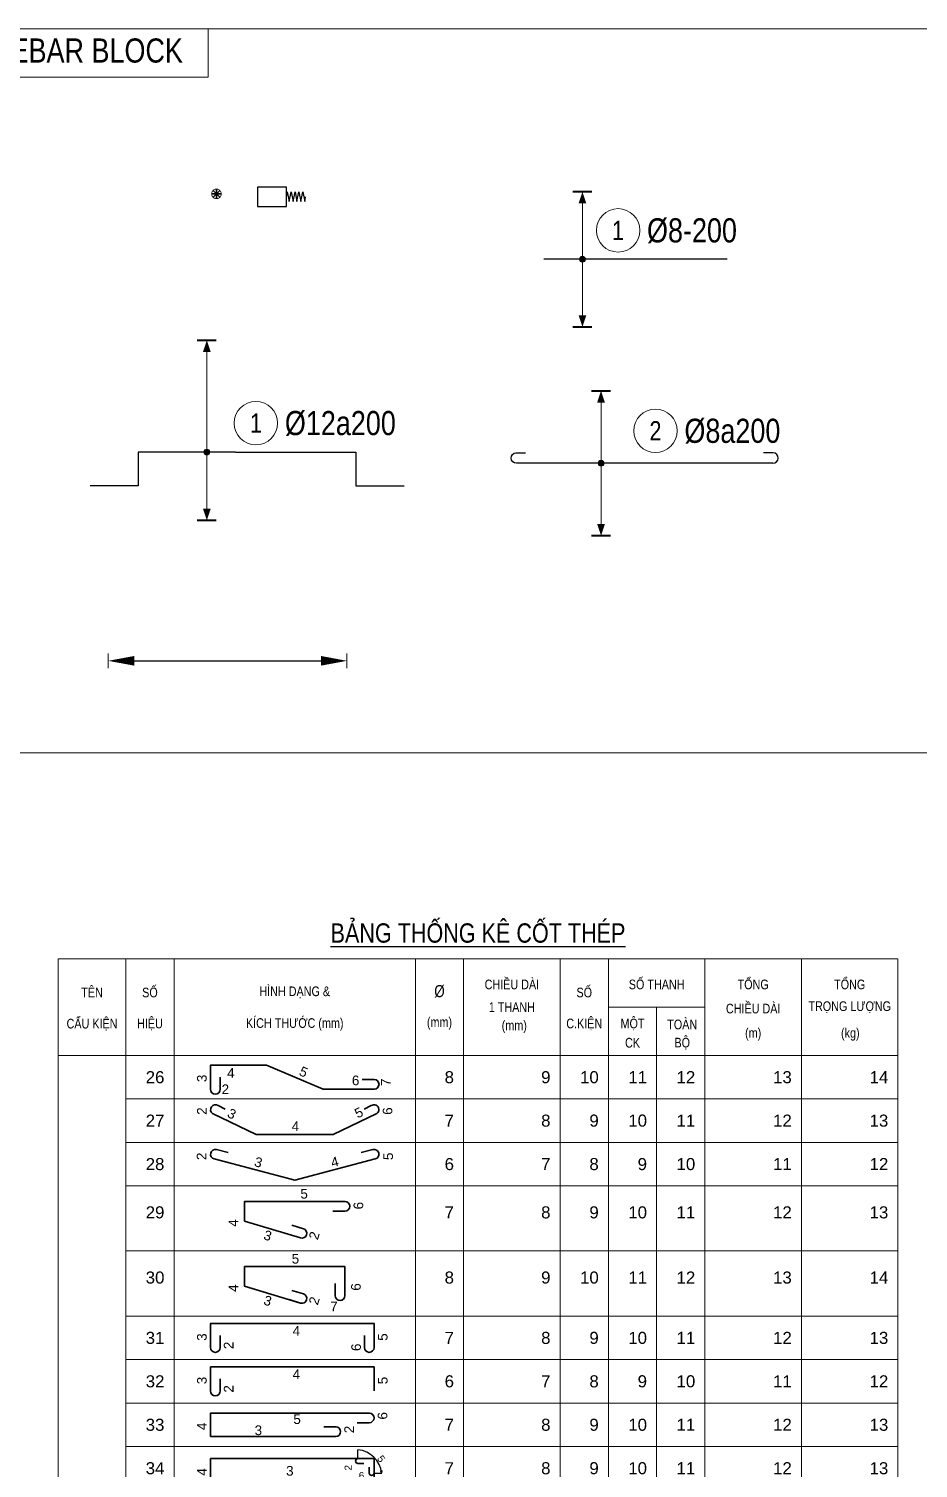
# Model space of a CAD drawing. Header units: millimetres. Extents: x -399213 to 265804, y -9748 to 250638.
# Drawn here: x -317597 to -308381, y 234792 to 249700 of the extents above; entities that cross this region are included whole.
import ezdxf
from ezdxf.enums import TextEntityAlignment as Align

# ---------------------------------------------------------------- set-up
doc = ezdxf.new("R2010")
doc.units = ezdxf.units.MM
doc.header["$MEASUREMENT"] = 0
doc.header["$PDMODE"] = 1
for name, color, linetype, lineweight in [('kata_dim', 8, 'Continuous', 5), ('kata_net khung', 3, 'Continuous', 20), ('kata_text', 7, 'Continuous', 30), ('kata_thep chu', 1, 'Continuous', 35), ('NDC_FRAME', 7, 'Continuous', 20), ('NDC_S_REBAR', 4, 'Continuous', 35), ('NDC_S_VN TEXT', 7, 'Continuous', 20)]:
    doc.layers.add(name, color=color, linetype=linetype, lineweight=lineweight)
doc.styles.add('ARIAL', font='arial.ttf', dxfattribs={"width": 0.8})
doc.styles.add('kata_text', font='arial.ttf', dxfattribs={"width": 0.8})
doc.styles.add('NDC_DIM', font='', dxfattribs={"width": 0.75})
doc.styles.add('NDC_VIE TXT', font='arial.ttf', dxfattribs={"width": 0.8})
doc.styles.get('NDC_DIM').set_extended_font_data('Dotum')
doc.dimstyles.new('NDC_rai_thep', dxfattribs={"dimtxt": 2, "dimasz": 1, "dimexe": 0, "dimexo": 0, "dimtad": 1, "dimdec": 0, "dimzin": 12, "dimdsep": 46, "dimtxsty": 'NDC_DIM', "dimblk": 'kata_block_RUNTIC', "dimcen": 0, "dimse1": 1, "dimse2": 1, "dimclrd": 8, "dimclre": 6, "dimclrt": 7, "dimadec": 0, "dimazin": 3, "dimtfac": 1, "dimtdec": 0, "dimtmove": 2, "dimatfit": 3, "dimldrblk": 'kata_block_LEADERTIC', "dimfxl": 0, "dimtolj": 1, "dimtzin": 0, "dimlwd": -1, "dimlwe": -1, "dimarcsym": 0})

# ---------------------------------------------------------------- blocks, each defined once
blk = doc.blocks.new('dang26')
at = {"layer": 'kata_net khung'}
for p, q in [((0, 0), (0, -900)), ((0, 0), (0, -900)), ((1405, 0), (1405, -900)), ((1405, 0), (1405, -900)), ((2405, 0), (2405, -900)), ((7405, 0), (7405, -900)), ((8405, 0), (8405, -900)), ((10405, 0), (10405, -900)), ((11405, 0), (11405, -900)), ((12405, 0), (12405, -900)), ((13405, 0), (13405, -900)), ((15405, 0), (15405, -900)), ((17405, 0), (17405, -900)), ((1405, -900), (17405, -900)), ((1405, -900), (17405, -900))]:
    blk.add_line(p, q, dxfattribs=at)
at = {"layer": 'kata_thep chu'}
blk.add_lwpolyline([(3361, -451), (3361, -701, -1), (3161, -701), (3161, -201), (3411, -201), (4320, -201), (5492, -699), (6302, -699), (6552, -699, 1), (6552, -499), (6302, -499)], format="xyb", dxfattribs=at)
blk.add_lwpolyline([(3361, -451), (3361, -701, -1), (3161, -701), (3161, -201), (3411, -201), (4320, -201), (5492, -699), (6302, -699), (6552, -699, 1), (6552, -499), (6302, -499)], format="xyb", dxfattribs=at)
at = {"layer": 'kata_text', "style": 'kata_text'}
for tag, rotation, p in [('003', 90, (2981, -475)), ('005', 337, (5089, -340)), ('007', 90, (6790, -554))]:
    blk.add_attdef(tag, text='', height=200, rotation=rotation, dxfattribs=at).set_placement(p, align=Align.MIDDLE_CENTER)
for tag, p in [('004', (3504, -363)), ('002', (3389, -701))]:
    blk.add_attdef(tag, text='', height=200, dxfattribs=at).set_placement(p, align=Align.MIDDLE_LEFT)
for tag, height, p in [('001', 250, (2205, -450)), ('006', 200, (6245, -517)), ('008', 250, (8205, -450)), ('009', 250, (10205, -450)), ('010', 250, (11205, -450)), ('011', 250, (12205, -450)), ('012', 250, (13205, -450)), ('013', 250, (15205, -450)), ('014', 250, (17205, -450))]:
    blk.add_attdef(tag, text='', height=height, dxfattribs=at).set_placement(p, align=Align.MIDDLE_RIGHT)
blk = doc.blocks.new('dang27')
at = {"layer": 'kata_net khung'}
for p, q in [((0, 0), (0, -900)), ((1405, 0), (1405, -900)), ((2405, 0), (2405, -900)), ((7405, 0), (7405, -900)), ((8405, 0), (8405, -900)), ((10405, 0), (10405, -900)), ((11405, 0), (11405, -900)), ((12405, 0), (12405, -900)), ((13405, 0), (13405, -900)), ((15405, 0), (15405, -900)), ((17405, 0), (17405, -900)), ((1405, -900), (17405, -900))]:
    blk.add_line(p, q, dxfattribs=at)
at = {"layer": 'kata_thep chu'}
blk.add_lwpolyline([(6345, -211), (6491, -140, -1), (6608, -303), (5705, -737), (4105, -737), (3203, -303, -1), (3319, -140), (3466, -211)], format="xyb", dxfattribs=at)
at = {"layer": 'kata_text', "style": 'kata_text'}
for tag, p in [('002', (2981, -253)), ('006', (6829, -253))]:
    blk.add_attdef(tag, text='', height=200, rotation=90, dxfattribs=at).set_placement(p, align=Align.MIDDLE_CENTER)
blk.add_attdef('003', text='', height=200, rotation=334, dxfattribs=at).set_placement((3533, -274), align=Align.MIDDLE_LEFT)
blk.add_attdef('005', text='', height=200, rotation=26, dxfattribs=at).set_placement((6303, -249), align=Align.MIDDLE_RIGHT)
for tag, p in [('001', (2205, -450)), ('007', (8205, -450)), ('008', (10205, -450)), ('009', (11205, -450)), ('010', (12205, -450)), ('011', (13205, -450)), ('012', (15205, -450)), ('013', (17205, -450))]:
    blk.add_attdef(tag, text='', height=250, dxfattribs=at).set_placement(p, align=Align.MIDDLE_RIGHT)
blk.add_attdef('004', text='', height=200, dxfattribs=at).set_placement((4920, -565), align=Align.MIDDLE_CENTER)
blk = doc.blocks.new('dang28')
at = {"layer": 'kata_net khung'}
for p, q in [((0, 0), (0, -900)), ((1405, 0), (1405, -900)), ((2405, 0), (2405, -900)), ((7405, 0), (7405, -900)), ((8405, 0), (8405, -900)), ((10405, 0), (10405, -900)), ((11405, 0), (11405, -900)), ((12405, 0), (12405, -900)), ((13405, 0), (13405, -900)), ((15405, 0), (15405, -900)), ((17405, 0), (17405, -900)), ((1405, -900), (17405, -900))]:
    blk.add_line(p, q, dxfattribs=at)
at = {"layer": 'kata_thep chu'}
blk.add_lwpolyline([(6284, -209), (6527, -149, -1), (6575, -344), (4906, -780), (3237, -344, -1), (3285, -149), (3528, -209)], format="xyb", dxfattribs=at)
at = {"layer": 'kata_text', "style": 'kata_text'}
for tag, rotation, p in [('002', 90, (2973, -290)), ('003', 345, (4154, -413)), ('004', 15, (5734, -405)), ('005', 90, (6842, -290))]:
    blk.add_attdef(tag, text='', height=200, rotation=rotation, dxfattribs=at).set_placement(p, align=Align.MIDDLE_CENTER)
for tag, p in [('001', (2205, -450)), ('006', (8205, -450)), ('007', (10205, -450)), ('008', (11205, -450)), ('009', (12205, -450)), ('010', (13205, -450)), ('011', (15205, -450)), ('012', (17205, -450))]:
    blk.add_attdef(tag, text='', height=250, dxfattribs=at).set_placement(p, align=Align.MIDDLE_RIGHT)
blk = doc.blocks.new('dang29')
at = {"layer": 'kata_net khung'}
for p, q in [((0, 0), (0, -1350)), ((1405, 0), (1405, -1350)), ((2405, 0), (2405, -1350)), ((7405, 0), (7405, -1350)), ((8405, 0), (8405, -1350)), ((10405, 0), (10405, -1350)), ((11405, 0), (11405, -1350)), ((12405, 0), (12405, -1350)), ((13405, 0), (13405, -1350)), ((15405, 0), (15405, -1350)), ((17405, 0), (17405, -1350)), ((1405, -1350), (17405, -1350))]:
    blk.add_line(p, q, dxfattribs=at)
at = {"layer": 'kata_thep chu'}
blk.add_lwpolyline([(4845, -816), (5085, -888, -1), (5027, -1079), (3865, -731), (3865, -324), (5945, -324, -1), (5945, -524), (5695, -524)], format="xyb", dxfattribs=at)
at = {"layer": 'kata_text', "style": 'kata_text'}
for tag, height, p in [('005', 200, (5177, -164)), ('001', 250, (2205, -550)), ('007', 250, (8205, -550)), ('008', 250, (10205, -550)), ('009', 250, (11205, -550)), ('010', 250, (12205, -550)), ('011', 250, (13205, -550)), ('012', 250, (15205, -550)), ('013', 250, (17205, -550))]:
    blk.add_attdef(tag, text='', height=height, dxfattribs=at).set_placement(p, align=Align.MIDDLE_RIGHT)
blk.add_attdef('006', text='', height=200, rotation=90, dxfattribs=at).set_placement((6124, -412), align=Align.TOP_CENTER)
blk.add_attdef('004', text='', height=200, rotation=90, dxfattribs=at).set_placement((3633, -848), align=Align.MIDDLE_LEFT)
for tag, rotation, p in [('003', 343, (4346, -1031)), ('002', 73, (5308, -1031))]:
    blk.add_attdef(tag, text='', height=200, rotation=rotation, dxfattribs=at).set_placement(p, align=Align.MIDDLE_CENTER)
blk = doc.blocks.new('dang30')
at = {"layer": 'kata_net khung'}
for p, q in [((0, 0), (0, -1350)), ((1405, 0), (1405, -1350)), ((2405, 0), (2405, -1350)), ((7405, 0), (7405, -1350)), ((8405, 0), (8405, -1350)), ((10405, 0), (10405, -1350)), ((11405, 0), (11405, -1350)), ((12405, 0), (12405, -1350)), ((13405, 0), (13405, -1350)), ((15405, 0), (15405, -1350)), ((17405, 0), (17405, -1350)), ((1405, -1350), (17405, -1350))]:
    blk.add_line(p, q, dxfattribs=at)
at = {"layer": 'kata_thep chu'}
for points in [[(5027, -1079), (3865, -731), (3865, -324), (5945, -324), (5945, -675), (5945, -925, -1), (5745, -925), (5745, -675)], [(4845, -816), (5085, -888, -1), (5027, -1079), (4788, -1007)]]:
    blk.add_lwpolyline(points, format="xyb", dxfattribs=at)
at = {"layer": 'kata_text', "style": 'kata_text'}
blk.add_attdef('005', text='', height=200, dxfattribs=at).set_placement((4920, -161), align=Align.MIDDLE_CENTER)
for tag, p in [('001', (2205, -550)), ('008', (8205, -550)), ('009', (10205, -550)), ('010', (11205, -550)), ('011', (12205, -550)), ('012', (13205, -550)), ('013', (15205, -550)), ('014', (17205, -550))]:
    blk.add_attdef(tag, text='', height=250, dxfattribs=at).set_placement(p, align=Align.MIDDLE_RIGHT)
for tag, p in [('004', (3633, -848)), ('006', (6173, -824))]:
    blk.add_attdef(tag, text='', height=200, rotation=90, dxfattribs=at).set_placement(p, align=Align.MIDDLE_LEFT)
for tag, rotation, p in [('003', 343, (4346, -1031)), ('002', 73, (5308, -1031))]:
    blk.add_attdef(tag, text='', height=200, rotation=rotation, dxfattribs=at).set_placement(p, align=Align.MIDDLE_CENTER)
blk.add_attdef('007', text='', height=200, dxfattribs=at).set_placement((5640, -1149), align=Align.MIDDLE_LEFT)
blk = doc.blocks.new('dang31')
at = {"layer": 'kata_net khung'}
for p, q in [((0, 0), (0, -900)), ((1405, 0), (1405, -900)), ((2405, 0), (2405, -900)), ((7405, 0), (7405, -900)), ((8405, 0), (8405, -900)), ((10405, 0), (10405, -900)), ((11405, 0), (11405, -900)), ((12405, 0), (12405, -900)), ((13405, 0), (13405, -900)), ((15405, 0), (15405, -900)), ((17405, 0), (17405, -900)), ((1405, -900), (17405, -900))]:
    blk.add_line(p, q, dxfattribs=at)
at = {"layer": 'kata_thep chu'}
blk.add_lwpolyline([(6349, -400), (6349, -650, 1), (6549, -650), (6549, -150), (3161, -150), (3161, -650, 1), (3361, -650), (3361, -400)], format="xyb", dxfattribs=at)
at = {"layer": 'kata_text', "style": 'kata_text'}
for tag, p in [('003', (2981, -434)), ('005', (6728, -434)), ('002', (3536, -606)), ('006', (6177, -606))]:
    blk.add_attdef(tag, text='', height=200, rotation=90, dxfattribs=at).set_placement(p, align=Align.MIDDLE_CENTER)
blk.add_attdef('004', text='', height=200, dxfattribs=at).set_placement((4938, -305), align=Align.MIDDLE_CENTER)
for tag, p in [('001', (2205, -450)), ('007', (8205, -450)), ('008', (10205, -450)), ('009', (11205, -450)), ('010', (12205, -450)), ('011', (13205, -450)), ('012', (15205, -450)), ('013', (17205, -450))]:
    blk.add_attdef(tag, text='', height=250, dxfattribs=at).set_placement(p, align=Align.MIDDLE_RIGHT)
blk = doc.blocks.new('dang32')
at = {"layer": 'kata_net khung'}
for p, q in [((0, 0), (0, -900)), ((1405, 0), (1405, -900)), ((2405, 0), (2405, -900)), ((7405, 0), (7405, -900)), ((8405, 0), (8405, -900)), ((10405, 0), (10405, -900)), ((11405, 0), (11405, -900)), ((12405, 0), (12405, -900)), ((13405, 0), (13405, -900)), ((15405, 0), (15405, -900)), ((17405, 0), (17405, -900)), ((1405, -900), (17405, -900))]:
    blk.add_line(p, q, dxfattribs=at)
at = {"layer": 'kata_thep chu'}
blk.add_lwpolyline([(6549, -650), (6549, -150), (3161, -150), (3161, -650, 1), (3361, -650), (3361, -400)], format="xyb", dxfattribs=at)
at = {"layer": 'kata_text', "style": 'kata_text'}
for tag, p in [('003', (2981, -434)), ('005', (6728, -434)), ('002', (3536, -606))]:
    blk.add_attdef(tag, text='', height=200, rotation=90, dxfattribs=at).set_placement(p, align=Align.MIDDLE_CENTER)
blk.add_attdef('004', text='', height=200, dxfattribs=at).set_placement((4938, -305), align=Align.MIDDLE_CENTER)
for tag, p in [('001', (2205, -450)), ('006', (8205, -450)), ('007', (10205, -450)), ('008', (11205, -450)), ('009', (12205, -450)), ('010', (13205, -450)), ('011', (15205, -450)), ('012', (17205, -450))]:
    blk.add_attdef(tag, text='', height=250, dxfattribs=at).set_placement(p, align=Align.MIDDLE_RIGHT)
blk = doc.blocks.new('dang33')
at = {"layer": 'kata_net khung'}
for p, q in [((0, 0), (0, -900)), ((1405, 0), (1405, -900)), ((2405, 0), (2405, -900)), ((7405, 0), (7405, -900)), ((8405, 0), (8405, -900)), ((10405, 0), (10405, -900)), ((11405, 0), (11405, -900)), ((12405, 0), (12405, -900)), ((13405, 0), (13405, -900)), ((15405, 0), (15405, -900)), ((17405, 0), (17405, -900)), ((1405, -900), (17405, -900))]:
    blk.add_line(p, q, dxfattribs=at)
at = {"layer": 'kata_thep chu'}
blk.add_lwpolyline([(5507, -492), (5757, -492, -1), (5757, -692), (3161, -692), (3161, -208), (6449, -208, -1), (6449, -408), (6199, -408)], format="xyb", dxfattribs=at)
at = {"layer": 'kata_text', "style": 'kata_text'}
for tag, p in [('004', (2981, -484)), ('006', (6724, -265)), ('002', (6032, -548))]:
    blk.add_attdef(tag, text='', height=200, rotation=90, dxfattribs=at).set_placement(p, align=Align.MIDDLE_CENTER)
for tag, p in [('005', (4954, -335)), ('003', (4151, -564))]:
    blk.add_attdef(tag, text='', height=200, dxfattribs=at).set_placement(p, align=Align.MIDDLE_CENTER)
for tag, p in [('001', (2205, -450)), ('007', (8205, -450)), ('008', (10205, -450)), ('009', (11205, -450)), ('010', (12205, -450)), ('011', (13205, -450)), ('012', (15205, -450)), ('013', (17205, -450))]:
    blk.add_attdef(tag, text='', height=250, dxfattribs=at).set_placement(p, align=Align.MIDDLE_RIGHT)
blk = doc.blocks.new('_Open30')
at = {"color": 0, "linetype": 'ByBlock', "lineweight": -2}
for p, q in [((-1, 0.27), (0, 0)), ((0, 0), (-1, -0.27)), ((0, 0), (-1, 0))]:
    blk.add_line(p, q, dxfattribs=at)
blk = doc.blocks.new('dang34')
at = {"layer": 'kata_net khung'}
for p, q in [((0, 0), (0, -900)), ((1405, 0), (1405, -900)), ((2405, 0), (2405, -900)), ((7405, 0), (7405, -900)), ((8405, 0), (8405, -900)), ((10405, 0), (10405, -900)), ((11405, 0), (11405, -900)), ((12405, 0), (12405, -900)), ((13405, 0), (13405, -900)), ((15405, 0), (15405, -900)), ((17405, 0), (17405, -900)), ((1405, -900), (17405, -900))]:
    blk.add_line(p, q, dxfattribs=at)
at = {"layer": 'kata_text'}
for p, q in [((6215, -251), (6215, -67)), ((6549, -550), (6707, -550))]:
    blk.add_line(p, q, dxfattribs=at)
blk.add_arc((6163, -612), 547, 6.4792, 84.4891, dxfattribs=at)
at = {"layer": 'kata_thep chu'}
for p, q in [((6340, -351), (6215, -351)), ((6449, -425), (6449, -550))]:
    blk.add_line(p, q, dxfattribs=at)
blk.add_lwpolyline([(6549, -734), (3161, -734), (3161, -251), (6549, -251)], close=True, dxfattribs=at)
for centre, start, end in [((6215, -301), 90, 270), ((6499, -550), 180, 0)]:
    blk.add_arc(centre, 50, start, end, dxfattribs=at)
at = {"layer": 'kata_text', "xscale": 48.51052304282904, "yscale": 48.51052304282904, "zscale": 48.51052304282904, "rotation": 278.5623752484834}
blk.add_blockref('_Open30', (6706, -549), dxfattribs=at)
at = {"layer": 'kata_text', "style": 'kata_text'}
for tag, height, rotation, p in [('002', 150, 90, (6013, -440)), ('005', 150, 306.1792, (6697, -255)), ('004', 200, 90, (2981, -526))]:
    blk.add_attdef(tag, text='', height=height, rotation=rotation, dxfattribs=at).set_placement(p, align=Align.MIDDLE_CENTER)
for tag, p in [('001', (2205, -450)), ('007', (8205, -450)), ('008', (10205, -450)), ('009', (11205, -450)), ('010', (12205, -450)), ('011', (13205, -450)), ('012', (15205, -450)), ('013', (17205, -450))]:
    blk.add_attdef(tag, text='', height=250, dxfattribs=at).set_placement(p, align=Align.MIDDLE_RIGHT)
for tag, height, p in [('003', 200, (4804, -504)), ('006', 150, (6289, -604))]:
    blk.add_attdef(tag, text='', height=height, dxfattribs=at).set_placement(p, align=Align.MIDDLE_CENTER)
blk = doc.blocks.new('kata_block_THEP')
at = {"layer": 'kata_thep chu', "color": 0}
for p, q in [((-0.5, 0), (0.5, 0)), ((-0.35, 0.35), (0.35, -0.35)), ((0.35, 0.35), (-0.35, -0.35)), ((0, 0.5), (0, -0.5))]:
    blk.add_line(p, q, dxfattribs=at)
at = {"layer": 'kata_thep chu', "color": 0, "const_width": 0.0833}
blk.add_lwpolyline([(-0.5, 0, 1), (0.5, 0, 1), (-0.5, 0, 1)], format="xyb", dxfattribs=at)
blk = doc.blocks.new('*U99')
h = blk.add_hatch(color=6)
edge = h.paths.add_edge_path()
edge.add_arc((-4.18, 0), 0.3, 0, 360)
for p, q in [((0, 0), (-12.95, 0)), ((13.63, 0), (0, 0))]:
    blk.add_line(p, q)
for points in [[(-12.95, 0, -0.96621), (-12.99, 1.1), (-11.99, 1.1)], [(13.63, 0, 0.96621), (13.67, 1.1), (12.67, 1.1)]]:
    blk.add_lwpolyline(points, format="xyb")
at = {"layer": 'kata_dim', "color": 6}
for q in [(-4.18, 7.5), (-4.18, -7.5)]:
    blk.add_line((-4.18, 0), q, dxfattribs=at)
for points in [[(-5.18, 7.5, 0.2, 0.2, 0), (-3.18, 7.5, 0, 0, 0)], [(-5.18, -7.5, 0.2, 0.2, 0), (-3.18, -7.5, 0, 0, 0)]]:
    blk.add_lwpolyline(points, format="xyseb", dxfattribs=at)
at = {"layer": 'kata_dim'}
blk.add_circle((1.46, 3.37), 2.25, dxfattribs=at)
at = {"layer": 'kata_dim', "color": 6}
blk.add_circle((-4.18, 0), 0.3, dxfattribs=at)
for points in [[(-4.58, 6.3), (-4.18, 7.5), (-3.78, 6.3)], [(-4.58, -6.3), (-4.18, -7.5), (-3.78, -6.3)]]:
    blk.add_solid(points, dxfattribs=at)
at = {"layer": 'kata_text', "color": 3, "style": 'kata_text', "width": 0.8}
blk.add_attdef('DKT', (4.46, 2.12), '', height=2.5, dxfattribs=at)
at = {"layer": 'kata_text', "style": 'kata_text', "width": 0.8}
blk.add_attdef('KHT', text='', height=2, dxfattribs=at).set_placement((1.46, 3.37), align=Align.MIDDLE_CENTER)
blk = doc.blocks.new('*U100')
h = blk.add_hatch(color=6)
edge = h.paths.add_edge_path()
edge.add_arc((-2.99, 0), 0.3, 0, 360)
for p, q in [((0, 0), (-10.09, 0)), ((-10.09, 0), (-10.09, -3.5)), ((0, 0), (12.46, 0)), ((12.46, 0), (12.46, -3.5)), ((-10.09, -3.5), (-15.09, -3.5)), ((12.46, -3.5), (17.46, -3.5))]:
    blk.add_line(p, q)
at = {"layer": 'kata_dim', "color": 6}
for q in [(-2.99, 11.57), (-2.99, -7.07)]:
    blk.add_line((-2.99, 0), q, dxfattribs=at)
for points in [[(-3.99, 11.57, 0.2, 0.2, 0), (-1.99, 11.57, 0, 0, 0)], [(-3.99, -7.07, 0.2, 0.2, 0), (-1.99, -7.07, 0, 0, 0)]]:
    blk.add_lwpolyline(points, format="xyseb", dxfattribs=at)
at = {"layer": 'kata_dim'}
blk.add_circle((2.1, 3), 2.25, dxfattribs=at)
at = {"layer": 'kata_dim', "color": 6}
blk.add_circle((-2.99, 0), 0.3, dxfattribs=at)
for points in [[(-3.39, 10.37), (-2.99, 11.57), (-2.59, 10.37)], [(-3.39, -5.87), (-2.99, -7.07), (-2.59, -5.87)]]:
    blk.add_solid(points, dxfattribs=at)
at = {"layer": 'kata_text', "style": 'kata_text', "width": 0.8}
blk.add_attdef('KHT', text='', height=2, dxfattribs=at).set_placement((2.1, 3), align=Align.MIDDLE_CENTER)
at = {"layer": 'kata_text', "color": 3, "style": 'kata_text', "width": 0.8}
blk.add_attdef('DKT', (5.1, 1.75), '', height=2.5, dxfattribs=at)
blk = doc.blocks.new('kata_block_COUPLER')
at = {"color": 0}
blk.add_lwpolyline([(-1.5, -1), (1.5, -1), (1.5, 1), (-1.5, 1)], close=True, dxfattribs=at)
blk = doc.blocks.new('kata_block_RUNTIC')
at = {"layer": 'kata_dim', "color": 6}
blk.add_line((0, 0.75), (0, -0.75), dxfattribs=at)
blk.add_lwpolyline([(0, 0, 0, 1, 0), (-2.7, 0, 1, 1, 0)], format="xyseb", dxfattribs=at)
blk = doc.blocks.new('*D210')
at = {"color": 8, "transparency": 16777216}
blk.add_line((-316674, 243154), (-314400, 243154), dxfattribs=at)
at = {"layer": 'Defpoints', "color": 0, "transparency": 16777216}
for p in [(-316774, 243154), (-314300, 243154), (-314300, 243154)]:
    blk.add_point(p, dxfattribs=at)
at = {"color": 8, "transparency": 16777216, "xscale": 100, "yscale": 100, "zscale": 100, "rotation": 180}
blk.add_blockref('kata_block_RUNTIC', (-316774, 243154), dxfattribs=at)
at = {"color": 8, "transparency": 16777216, "xscale": 100, "yscale": 100, "zscale": 100}
blk.add_blockref('kata_block_RUNTIC', (-314300, 243154), dxfattribs=at)
blk = doc.blocks.new('kata_block_LEADERTIC')
at = {"layer": 'kata_dim', "color": 6}
blk.add_lwpolyline([(0, 0, 0, 1, 0), (-2.7, 0, 1, 1, 0)], format="xyseb", dxfattribs=at)
blk = doc.blocks.new('kata_block_REN')
blk.add_lwpolyline([(0, 0), (5, 25), (15, -25), (25, 25), (35, -25), (45, 25), (55, -25), (65, 25), (75, -25), (85, 25), (95, -25), (100, 0)])
blk = doc.blocks.new('*U201')
h = blk.add_hatch(color=6)
edge = h.paths.add_edge_path()
edge.add_arc((-3, 0), 0.3, 0, 360)
for p, q in [((0, 0), (-7, 0)), ((12, 0), (0, 0))]:
    blk.add_line(p, q)
at = {"layer": 'kata_dim', "color": 6}
for q in [(-3, 7), (-3, -7)]:
    blk.add_line((-3, 0), q, dxfattribs=at)
for points in [[(-4, 7, 0.2, 0.2, 0), (-2, 7, 0, 0, 0)], [(-4, -7, 0.2, 0.2, 0), (-2, -7, 0, 0, 0)]]:
    blk.add_lwpolyline(points, format="xyseb", dxfattribs=at)
at = {"layer": 'kata_dim'}
blk.add_circle((0.69, 3), 2.25, dxfattribs=at)
at = {"layer": 'kata_dim', "color": 6}
blk.add_circle((-3, 0), 0.3, dxfattribs=at)
for points in [[(-3.4, 5.8), (-3, 7), (-2.6, 5.8)], [(-3.4, -5.8), (-3, -7), (-2.6, -5.8)]]:
    blk.add_solid(points, dxfattribs=at)
at = {"layer": 'kata_text', "style": 'kata_text', "width": 0.8}
blk.add_attdef('KHT', text='', height=2, dxfattribs=at).set_placement((0.69, 3), align=Align.MIDDLE_CENTER)
at = {"layer": 'kata_text', "color": 3, "style": 'kata_text', "width": 0.8}
blk.add_attdef('DKT', (3.69, 1.75), '', height=2.5, dxfattribs=at)
blk = doc.blocks.new('Tieude')
at = {"layer": 'kata_net khung'}
for p, q in [((0, 2000), (0, 0)), ((0, 2000), (17405, 2000)), ((1405, 2000), (1405, 0)), ((2405, 2000), (2405, 0)), ((7405, 2000), (7405, 0)), ((8405, 2000), (8405, 0)), ((10405, 2000), (10405, 0)), ((11405, 1000), (11405, 2000)), ((13405, 2000), (13405, 0)), ((15405, 2000), (15405, 0)), ((17405, 2000), (17405, 0)), ((11405, 1000), (13405, 1000)), ((11405, 1000), (11405, 0)), ((12405, 1000), (12405, 0)), ((0, 0), (17405, 0))]:
    blk.add_line(p, q, dxfattribs=at)
at = {"layer": 'kata_text', "style": 'kata_text', "width": 0.8}
for s, height, p in [('%%UBẢNG THỐNG KÊ CỐT THÉP', 400, (8703, 2594)), ('CHIỀU DÀI', 200, (9405, 1500)), ('SỐ THANH', 200, (12405, 1500)), ('TỔNG', 200, (14405, 1500)), ('TỔNG', 200, (16405, 1500)), ('TÊN', 200, (705, 1333)), ('SỐ', 200, (1905, 1333)), ('HÌNH DẠNG &', 200, (4905, 1333)), ('%%C', 250, (7905, 1333)), ('SỐ', 200, (10905, 1333)), ('1 THANH', 200, (9405, 1000)), ('CHIỀU DÀI', 200, (14405, 1000)), ('TRỌNG LƯỢNG', 200, (16405, 1000)), ('CẤU KIỆN', 200, (705, 667)), ('HIỆU', 200, (1905, 667)), ('KÍCH THƯỚC (mm)', 200, (4905, 667)), ('(mm)', 200, (7905, 667)), ('(mm)', 200, (9455, 599)), ('C.KIỆN', 200, (10905, 667)), ('MỘT', 200, (11905, 667)), ('TOÀN', 200, (12935, 667)), ('CK', 200, (11905, 264)), ('BỘ', 200, (12935, 271)), ('(m)', 200, (14405, 443)), ('(kg)', 200, (16418, 443))]:
    blk.add_text(s, height=height, dxfattribs=at).set_placement(p, align=Align.MIDDLE)

msp = doc.modelspace()

# ---------------------------------------------------------------- linework, layer by layer
at = {"layer": 'NDC_FRAME'}
for p, q in [((-298187.4, 249700.2), (-328187.4, 249700.2)), ((-315739.6, 249200.2), (-315739.6, 249700.2)), ((-318187.4, 249200.2), (-315739.6, 249200.2)), ((-328187.4, 242200.2), (-298187.4, 242200.2))]:
    msp.add_line(p, q, dxfattribs=at)

# ---------------------------------------------------------------- block references
for name, p, xscale, yscale, zscale in [('kata_block_COUPLER', (-315078.3, 247961.2), 100, 100, 100), ('kata_block_REN', (-314928.3, 247961.2), 2, 2, 2)]:
    msp.add_blockref(name, p, dxfattribs=dict(xscale=xscale, yscale=yscale, zscale=zscale))
at = {"xscale": 100, "yscale": 100, "zscale": 100}
for name, p, values in [('*U201', (-311560.4, 247312.4), {'KHT': '1', 'DKT': '%%C8-200'}), ('*U100', (-315453.4, 245316.5), {'KHT': '1', 'DKT': '%%c12a200'}), ('*U99', (-311249.9, 245199.5), {'KHT': '2', 'DKT': '%%c8a200'})]:
    msp.add_blockref(name, p, dxfattribs=at).add_auto_attribs(values)
at = {"layer": 'NDC_S_REBAR', "xscale": 100, "yscale": 100, "zscale": 100}
msp.add_blockref('kata_block_THEP', (-315652.4, 247990.4), dxfattribs=at)
at = {"layer": 'NDC_S_VN TEXT', "xscale": 0.5, "yscale": 0.5, "zscale": 0.5}
msp.add_blockref('Tieude', (-317294, 239066.7), dxfattribs=at)
at = {"layer": 'NDC_S_VN TEXT'}
ref = msp.add_blockref('dang26', (-317294, 239066.7), dxfattribs=dict(at, xscale=0.5, yscale=0.5, zscale=0.5))
ref.add_attrib('001', '26', dxfattribs={"height": 125, "style": 'ARIAL'}).set_placement((-316191.4, 238841.7), align=Align.MIDDLE_RIGHT)
ref.add_attrib('002', '2', dxfattribs={"height": 100, "style": 'ARIAL'}).set_placement((-315599.3, 238716.3), align=Align.MIDDLE_LEFT)
ref.add_attrib('003', '3', dxfattribs={"height": 100, "rotation": 90, "style": 'ARIAL'}).set_placement((-315803.3, 238829.3), align=Align.MIDDLE_CENTER)
ref.add_attrib('004', '4', dxfattribs={"height": 100, "style": 'ARIAL'}).set_placement((-315541.9, 238885.2), align=Align.MIDDLE_LEFT)
ref.add_attrib('005', '5', dxfattribs={"height": 100, "rotation": 337, "style": 'ARIAL'}).set_placement((-314749.5, 238896.9), align=Align.MIDDLE_CENTER)
ref.add_attrib('006', '6', dxfattribs={"height": 100, "style": 'ARIAL'}).set_placement((-314171.6, 238808.3), align=Align.MIDDLE_RIGHT)
ref.add_attrib('007', '7', dxfattribs={"height": 100, "rotation": 90, "style": 'ARIAL'}).set_placement((-313898.9, 238789.7), align=Align.MIDDLE_CENTER)
ref.add_attrib('008', '8', dxfattribs={"height": 125, "style": 'ARIAL'}).set_placement((-313191.4, 238841.7), align=Align.MIDDLE_RIGHT)
ref.add_attrib('009', '9', dxfattribs={"height": 125, "style": 'ARIAL'}).set_placement((-312191.4, 238841.7), align=Align.MIDDLE_RIGHT)
ref.add_attrib('010', '10', dxfattribs={"height": 125, "style": 'ARIAL'}).set_placement((-311691.4, 238841.7), align=Align.MIDDLE_RIGHT)
ref.add_attrib('011', '11', dxfattribs={"height": 125, "style": 'ARIAL'}).set_placement((-311191.4, 238841.7), align=Align.MIDDLE_RIGHT)
ref.add_attrib('012', '12', dxfattribs={"height": 125, "style": 'ARIAL'}).set_placement((-310691.4, 238841.9), align=Align.MIDDLE_RIGHT)
ref.add_attrib('013', '13', dxfattribs={"height": 125, "style": 'ARIAL'}).set_placement((-309691.4, 238841.7), align=Align.MIDDLE_RIGHT)
ref.add_attrib('014', '14', dxfattribs={"height": 125, "style": 'ARIAL'}).set_placement((-308691.4, 238841.7), align=Align.MIDDLE_RIGHT)
ref = msp.add_blockref('dang27', (-317294, 238616.7), dxfattribs=dict(at, xscale=0.5, yscale=0.5, zscale=0.5))
ref.add_attrib('001', '27', dxfattribs={"height": 125, "style": 'ARIAL'}).set_placement((-316191.4, 238391.7), align=Align.MIDDLE_RIGHT)
ref.add_attrib('002', '2', dxfattribs={"height": 100, "rotation": 90, "style": 'ARIAL'}).set_placement((-315803.3, 238490.4), align=Align.MIDDLE_CENTER)
ref.add_attrib('003', '3', dxfattribs={"height": 100, "rotation": 334, "style": 'ARIAL'}).set_placement((-315527.7, 238479.5), align=Align.MIDDLE_LEFT)
ref.add_attrib('004', '4', dxfattribs={"height": 100, "style": 'ARIAL'}).set_placement((-314834.2, 238334.1), align=Align.MIDDLE_CENTER)
ref.add_attrib('005', '5', dxfattribs={"height": 100, "rotation": 26, "style": 'ARIAL'}).set_placement((-314142.4, 238492), align=Align.MIDDLE_RIGHT)
ref.add_attrib('006', '6', dxfattribs={"height": 100, "rotation": 90, "style": 'ARIAL'}).set_placement((-313879.7, 238490.4), align=Align.MIDDLE_CENTER)
ref.add_attrib('007', '7', dxfattribs={"height": 125, "style": 'ARIAL'}).set_placement((-313191.4, 238391.7), align=Align.MIDDLE_RIGHT)
ref.add_attrib('008', '8', dxfattribs={"height": 125, "style": 'ARIAL'}).set_placement((-312191.4, 238391.7), align=Align.MIDDLE_RIGHT)
ref.add_attrib('009', '9', dxfattribs={"height": 125, "style": 'ARIAL'}).set_placement((-311691.4, 238391.7), align=Align.MIDDLE_RIGHT)
ref.add_attrib('010', '10', dxfattribs={"height": 125, "style": 'ARIAL'}).set_placement((-311191.4, 238391.7), align=Align.MIDDLE_RIGHT)
ref.add_attrib('011', '11', dxfattribs={"height": 125, "style": 'ARIAL'}).set_placement((-310691.4, 238391.9), align=Align.MIDDLE_RIGHT)
ref.add_attrib('012', '12', dxfattribs={"height": 125, "style": 'ARIAL'}).set_placement((-309691.4, 238391.7), align=Align.MIDDLE_RIGHT)
ref.add_attrib('013', '13', dxfattribs={"height": 125, "style": 'ARIAL'}).set_placement((-308691.4, 238391.7), align=Align.MIDDLE_RIGHT)
ref = msp.add_blockref('dang28', (-317294, 238166.7), dxfattribs=dict(at, xscale=0.5, yscale=0.5, zscale=0.5))
ref.add_attrib('001', '28', dxfattribs={"height": 125, "style": 'ARIAL'}).set_placement((-316191.4, 237941.7), align=Align.MIDDLE_RIGHT)
ref.add_attrib('002', '2', dxfattribs={"height": 100, "rotation": 90, "style": 'ARIAL'}).set_placement((-315807.3, 238021.9), align=Align.MIDDLE_CENTER)
ref.add_attrib('003', '3', dxfattribs={"height": 100, "rotation": 345, "style": 'ARIAL'}).set_placement((-315217.2, 237960.2), align=Align.MIDDLE_CENTER)
ref.add_attrib('004', '4', dxfattribs={"height": 100, "rotation": 15, "style": 'ARIAL'}).set_placement((-314426.8, 237964.2), align=Align.MIDDLE_CENTER)
ref.add_attrib('005', '5', dxfattribs={"height": 100, "rotation": 90, "style": 'ARIAL'}).set_placement((-313873.1, 238021.9), align=Align.MIDDLE_CENTER)
ref.add_attrib('006', '6', dxfattribs={"height": 125, "style": 'ARIAL'}).set_placement((-313191.4, 237941.7), align=Align.MIDDLE_RIGHT)
ref.add_attrib('007', '7', dxfattribs={"height": 125, "style": 'ARIAL'}).set_placement((-312191.4, 237941.7), align=Align.MIDDLE_RIGHT)
ref.add_attrib('008', '8', dxfattribs={"height": 125, "style": 'ARIAL'}).set_placement((-311691.4, 237941.7), align=Align.MIDDLE_RIGHT)
ref.add_attrib('009', '9', dxfattribs={"height": 125, "style": 'ARIAL'}).set_placement((-311191.4, 237941.7), align=Align.MIDDLE_RIGHT)
ref.add_attrib('010', '10', dxfattribs={"height": 125, "style": 'ARIAL'}).set_placement((-310691.4, 237941.9), align=Align.MIDDLE_RIGHT)
ref.add_attrib('011', '11', dxfattribs={"height": 125, "style": 'ARIAL'}).set_placement((-309691.4, 237941.7), align=Align.MIDDLE_RIGHT)
ref.add_attrib('012', '12', dxfattribs={"height": 125, "style": 'ARIAL'}).set_placement((-308691.4, 237941.7), align=Align.MIDDLE_RIGHT)
ref = msp.add_blockref('dang29', (-317294, 237716.7), dxfattribs=dict(at, xscale=0.5, yscale=0.5, zscale=0.5))
ref.add_attrib('001', '29', dxfattribs={"height": 125, "style": 'ARIAL'}).set_placement((-316191.4, 237441.7), align=Align.MIDDLE_RIGHT)
ref.add_attrib('002', '2', dxfattribs={"height": 100, "rotation": 73, "style": 'ARIAL'}).set_placement((-314639.8, 237201.2), align=Align.MIDDLE_CENTER)
ref.add_attrib('003', '3', dxfattribs={"height": 100, "rotation": 343, "style": 'ARIAL'}).set_placement((-315120.8, 237201.2), align=Align.MIDDLE_CENTER)
ref.add_attrib('004', '4', dxfattribs={"height": 100, "rotation": 90, "style": 'ARIAL'}).set_placement((-315477.3, 237292.8), align=Align.MIDDLE_LEFT)
ref.add_attrib('005', '5', dxfattribs={"height": 100, "style": 'ARIAL'}).set_placement((-314705.3, 237634.5), align=Align.MIDDLE_RIGHT)
ref.add_attrib('006', '6', dxfattribs={"height": 100, "rotation": 90, "style": 'ARIAL'}).set_placement((-314231.8, 237510.8), align=Align.TOP_CENTER)
ref.add_attrib('007', '7', dxfattribs={"height": 125, "style": 'ARIAL'}).set_placement((-313191.4, 237441.7), align=Align.MIDDLE_RIGHT)
ref.add_attrib('008', '8', dxfattribs={"height": 125, "style": 'ARIAL'}).set_placement((-312191.4, 237441.7), align=Align.MIDDLE_RIGHT)
ref.add_attrib('009', '9', dxfattribs={"height": 125, "style": 'ARIAL'}).set_placement((-311691.4, 237441.7), align=Align.MIDDLE_RIGHT)
ref.add_attrib('010', '10', dxfattribs={"height": 125, "style": 'ARIAL'}).set_placement((-311191.4, 237441.7), align=Align.MIDDLE_RIGHT)
ref.add_attrib('011', '11', dxfattribs={"height": 125, "style": 'ARIAL'}).set_placement((-310691.4, 237441.9), align=Align.MIDDLE_RIGHT)
ref.add_attrib('012', '12', dxfattribs={"height": 125, "style": 'ARIAL'}).set_placement((-309691.4, 237441.7), align=Align.MIDDLE_RIGHT)
ref.add_attrib('013', '13', dxfattribs={"height": 125, "style": 'ARIAL'}).set_placement((-308691.4, 237441.7), align=Align.MIDDLE_RIGHT)
ref = msp.add_blockref('dang30', (-317294, 237041.7), dxfattribs=dict(at, xscale=0.5, yscale=0.5, zscale=0.5))
ref.add_attrib('001', '30', dxfattribs={"height": 125, "style": 'ARIAL'}).set_placement((-316191.4, 236766.7), align=Align.MIDDLE_RIGHT)
ref.add_attrib('002', '2', dxfattribs={"height": 100, "rotation": 73, "style": 'ARIAL'}).set_placement((-314639.8, 236526.2), align=Align.MIDDLE_CENTER)
ref.add_attrib('003', '3', dxfattribs={"height": 100, "rotation": 343, "style": 'ARIAL'}).set_placement((-315120.8, 236526.2), align=Align.MIDDLE_CENTER)
ref.add_attrib('004', '4', dxfattribs={"height": 100, "rotation": 90, "style": 'ARIAL'}).set_placement((-315477.3, 236617.8), align=Align.MIDDLE_LEFT)
ref.add_attrib('005', '5', dxfattribs={"height": 100, "style": 'ARIAL'}).set_placement((-314834.2, 236961.4), align=Align.MIDDLE_CENTER)
ref.add_attrib('006', '6', dxfattribs={"height": 100, "rotation": 90, "style": 'ARIAL'}).set_placement((-314207.8, 236629.8), align=Align.MIDDLE_LEFT)
ref.add_attrib('007', '7', dxfattribs={"height": 100, "style": 'ARIAL'}).set_placement((-314474.1, 236467), align=Align.MIDDLE_LEFT)
ref.add_attrib('008', '8', dxfattribs={"height": 125, "style": 'ARIAL'}).set_placement((-313191.4, 236766.7), align=Align.MIDDLE_RIGHT)
ref.add_attrib('009', '9', dxfattribs={"height": 125, "style": 'ARIAL'}).set_placement((-312191.4, 236766.7), align=Align.MIDDLE_RIGHT)
ref.add_attrib('010', '10', dxfattribs={"height": 125, "style": 'ARIAL'}).set_placement((-311691.4, 236766.7), align=Align.MIDDLE_RIGHT)
ref.add_attrib('011', '11', dxfattribs={"height": 125, "style": 'ARIAL'}).set_placement((-311191.4, 236766.7), align=Align.MIDDLE_RIGHT)
ref.add_attrib('012', '12', dxfattribs={"height": 125, "style": 'ARIAL'}).set_placement((-310691.4, 236766.9), align=Align.MIDDLE_RIGHT)
ref.add_attrib('013', '13', dxfattribs={"height": 125, "style": 'ARIAL'}).set_placement((-309691.4, 236766.7), align=Align.MIDDLE_RIGHT)
ref.add_attrib('014', '14', dxfattribs={"height": 125, "style": 'ARIAL'}).set_placement((-308691.4, 236766.7), align=Align.MIDDLE_RIGHT)
ref = msp.add_blockref('dang31', (-317294, 236366.7), dxfattribs=dict(at, xscale=0.5, yscale=0.5, zscale=0.5))
ref.add_attrib('001', '31', dxfattribs={"height": 125, "style": 'ARIAL'}).set_placement((-316191.4, 236141.7), align=Align.MIDDLE_RIGHT)
ref.add_attrib('002', '2', dxfattribs={"height": 100, "rotation": 90, "style": 'ARIAL'}).set_placement((-315525.8, 236063.5), align=Align.MIDDLE_CENTER)
ref.add_attrib('003', '3', dxfattribs={"height": 100, "rotation": 90, "style": 'ARIAL'}).set_placement((-315803.3, 236149.9), align=Align.MIDDLE_CENTER)
ref.add_attrib('004', '4', dxfattribs={"height": 100, "style": 'ARIAL'}).set_placement((-314824.8, 236214.4), align=Align.MIDDLE_CENTER)
ref.add_attrib('005', '5', dxfattribs={"height": 100, "rotation": 90, "style": 'ARIAL'}).set_placement((-313929.9, 236149.9), align=Align.MIDDLE_CENTER)
ref.add_attrib('006', '6 ', dxfattribs={"height": 100, "rotation": 90, "style": 'ARIAL'}).set_placement((-314205.5, 236063.5), align=Align.MIDDLE_CENTER)
ref.add_attrib('007', '7', dxfattribs={"height": 125, "style": 'ARIAL'}).set_placement((-313191.4, 236141.7), align=Align.MIDDLE_RIGHT)
ref.add_attrib('008', '8', dxfattribs={"height": 125, "style": 'ARIAL'}).set_placement((-312191.4, 236141.7), align=Align.MIDDLE_RIGHT)
ref.add_attrib('009', '9', dxfattribs={"height": 125, "style": 'ARIAL'}).set_placement((-311691.4, 236141.7), align=Align.MIDDLE_RIGHT)
ref.add_attrib('010', '10', dxfattribs={"height": 125, "style": 'ARIAL'}).set_placement((-311191.4, 236141.7), align=Align.MIDDLE_RIGHT)
ref.add_attrib('011', '11', dxfattribs={"height": 125, "style": 'ARIAL'}).set_placement((-310691.4, 236141.9), align=Align.MIDDLE_RIGHT)
ref.add_attrib('012', '12', dxfattribs={"height": 125, "style": 'ARIAL'}).set_placement((-309691.4, 236141.7), align=Align.MIDDLE_RIGHT)
ref.add_attrib('013', '13', dxfattribs={"height": 125, "style": 'ARIAL'}).set_placement((-308691.4, 236141.7), align=Align.MIDDLE_RIGHT)
ref = msp.add_blockref('dang32', (-317294, 235916.7), dxfattribs=dict(at, xscale=0.5, yscale=0.5, zscale=0.5))
ref.add_attrib('001', '32', dxfattribs={"height": 125, "style": 'ARIAL'}).set_placement((-316191.4, 235691.7), align=Align.MIDDLE_RIGHT)
ref.add_attrib('002', '2', dxfattribs={"height": 100, "rotation": 90, "style": 'ARIAL'}).set_placement((-315525.8, 235613.5), align=Align.MIDDLE_CENTER)
ref.add_attrib('003', '3', dxfattribs={"height": 100, "rotation": 90, "style": 'ARIAL'}).set_placement((-315803.3, 235699.9), align=Align.MIDDLE_CENTER)
ref.add_attrib('004', '4', dxfattribs={"height": 100, "style": 'ARIAL'}).set_placement((-314824.8, 235764.4), align=Align.MIDDLE_CENTER)
ref.add_attrib('005', '5', dxfattribs={"height": 100, "rotation": 90, "style": 'ARIAL'}).set_placement((-313929.9, 235699.9), align=Align.MIDDLE_CENTER)
ref.add_attrib('006', '6', dxfattribs={"height": 125, "style": 'ARIAL'}).set_placement((-313191.4, 235691.7), align=Align.MIDDLE_RIGHT)
ref.add_attrib('007', '7', dxfattribs={"height": 125, "style": 'ARIAL'}).set_placement((-312191.4, 235691.7), align=Align.MIDDLE_RIGHT)
ref.add_attrib('008', '8', dxfattribs={"height": 125, "style": 'ARIAL'}).set_placement((-311691.4, 235691.7), align=Align.MIDDLE_RIGHT)
ref.add_attrib('009', '9', dxfattribs={"height": 125, "style": 'ARIAL'}).set_placement((-311191.4, 235691.7), align=Align.MIDDLE_RIGHT)
ref.add_attrib('010', '10', dxfattribs={"height": 125, "style": 'ARIAL'}).set_placement((-310691.4, 235691.9), align=Align.MIDDLE_RIGHT)
ref.add_attrib('011', '11', dxfattribs={"height": 125, "style": 'ARIAL'}).set_placement((-309691.4, 235691.7), align=Align.MIDDLE_RIGHT)
ref.add_attrib('012', '12', dxfattribs={"height": 125, "style": 'ARIAL'}).set_placement((-308691.4, 235691.7), align=Align.MIDDLE_RIGHT)
ref = msp.add_blockref('dang33', (-317294, 235466.7), dxfattribs=dict(at, xscale=0.5, yscale=0.5, zscale=0.5))
ref.add_attrib('001', '33', dxfattribs={"height": 125, "style": 'ARIAL'}).set_placement((-316191.4, 235241.7), align=Align.MIDDLE_RIGHT)
ref.add_attrib('002', '2', dxfattribs={"height": 100, "rotation": 90, "style": 'ARIAL'}).set_placement((-314277.9, 235192.8), align=Align.MIDDLE_CENTER)
ref.add_attrib('003', '3', dxfattribs={"height": 100, "style": 'ARIAL'}).set_placement((-315218.3, 235184.7), align=Align.MIDDLE_CENTER)
ref.add_attrib('004', '4', dxfattribs={"height": 100, "rotation": 90, "style": 'ARIAL'}).set_placement((-315803.3, 235224.9), align=Align.MIDDLE_CENTER)
ref.add_attrib('005', '5', dxfattribs={"height": 100, "style": 'ARIAL'}).set_placement((-314816.8, 235299.4), align=Align.MIDDLE_CENTER)
ref.add_attrib('006', '6', dxfattribs={"height": 100, "rotation": 90, "style": 'ARIAL'}).set_placement((-313931.8, 235334.3), align=Align.MIDDLE_CENTER)
ref.add_attrib('007', '7', dxfattribs={"height": 125, "style": 'ARIAL'}).set_placement((-313191.4, 235241.7), align=Align.MIDDLE_RIGHT)
ref.add_attrib('008', '8', dxfattribs={"height": 125, "style": 'ARIAL'}).set_placement((-312191.4, 235241.7), align=Align.MIDDLE_RIGHT)
ref.add_attrib('009', '9', dxfattribs={"height": 125, "style": 'ARIAL'}).set_placement((-311691.4, 235241.7), align=Align.MIDDLE_RIGHT)
ref.add_attrib('010', '10', dxfattribs={"height": 125, "style": 'ARIAL'}).set_placement((-311191.4, 235241.7), align=Align.MIDDLE_RIGHT)
ref.add_attrib('011', '11', dxfattribs={"height": 125, "style": 'ARIAL'}).set_placement((-310691.4, 235241.9), align=Align.MIDDLE_RIGHT)
ref.add_attrib('012', '12', dxfattribs={"height": 125, "style": 'ARIAL'}).set_placement((-309691.4, 235241.7), align=Align.MIDDLE_RIGHT)
ref.add_attrib('013', '13', dxfattribs={"height": 125, "style": 'ARIAL'}).set_placement((-308691.4, 235241.7), align=Align.MIDDLE_RIGHT)
ref = msp.add_blockref('dang34', (-317294, 235016.7), dxfattribs=dict(at, xscale=0.5, yscale=0.5, zscale=0.5))
ref.add_attrib('001', '34', dxfattribs={"height": 125, "style": 'ARIAL'}).set_placement((-316191.4, 234791.7), align=Align.MIDDLE_RIGHT)
ref.add_attrib('002', '2', dxfattribs={"height": 75, "rotation": 90, "style": 'ARIAL'}).set_placement((-314287.3, 234796.5), align=Align.MIDDLE_CENTER)
ref.add_attrib('003', '3', dxfattribs={"height": 100, "style": 'ARIAL'}).set_placement((-314892, 234764.6), align=Align.MIDDLE_CENTER)
ref.add_attrib('004', '4', dxfattribs={"height": 100, "rotation": 90, "style": 'ARIAL'}).set_placement((-315803.3, 234753.8), align=Align.MIDDLE_CENTER)
ref.add_attrib('005', '5', dxfattribs={"height": 75, "rotation": 306.17917, "style": 'ARIAL'}).set_placement((-313945.5, 234889.2), align=Align.MIDDLE_CENTER)
ref.add_attrib('006', '6', dxfattribs={"height": 75, "style": 'ARIAL'}).set_placement((-314149.5, 234714.7), align=Align.MIDDLE_CENTER)
ref.add_attrib('007', '7', dxfattribs={"height": 125, "style": 'ARIAL'}).set_placement((-313191.4, 234791.7), align=Align.MIDDLE_RIGHT)
ref.add_attrib('008', '8', dxfattribs={"height": 125, "style": 'ARIAL'}).set_placement((-312191.4, 234791.7), align=Align.MIDDLE_RIGHT)
ref.add_attrib('009', '9', dxfattribs={"height": 125, "style": 'ARIAL'}).set_placement((-311691.4, 234791.7), align=Align.MIDDLE_RIGHT)
ref.add_attrib('010', '10', dxfattribs={"height": 125, "style": 'ARIAL'}).set_placement((-311191.4, 234791.7), align=Align.MIDDLE_RIGHT)
ref.add_attrib('011', '11', dxfattribs={"height": 125, "style": 'ARIAL'}).set_placement((-310691.4, 234791.9), align=Align.MIDDLE_RIGHT)
ref.add_attrib('012', '12', dxfattribs={"height": 125, "style": 'ARIAL'}).set_placement((-309691.4, 234791.7), align=Align.MIDDLE_RIGHT)
ref.add_attrib('013', '13', dxfattribs={"height": 125, "style": 'ARIAL'}).set_placement((-308691.4, 234791.7), align=Align.MIDDLE_RIGHT)

# ---------------------------------------------------------------- texts
at = {"layer": 'NDC_S_VN TEXT', "color": 3, "style": 'NDC_VIE TXT', "width": 0.8}
msp.add_text('REBAR BLOCK', height=250, dxfattribs=at).set_placement((-317987.4, 249475.2), align=Align.MIDDLE_LEFT)

# ---------------------------------------------------------------- dimensions: what is measured, and where the dimension line sits
dim = msp.add_aligned_dim(p1=(-316774.1, 243154.1), p2=(-314299.9, 243154.1), distance=0, text=' ', dimstyle='NDC_rai_thep', override={"dimscale": 100, "dimtxt": 2})
dim.commit()
dim.dimension.update_dxf_attribs({"geometry": '*D210', "text_midpoint": (-315537, 243154.1)})

doc.saveas('drawing.dxf')
